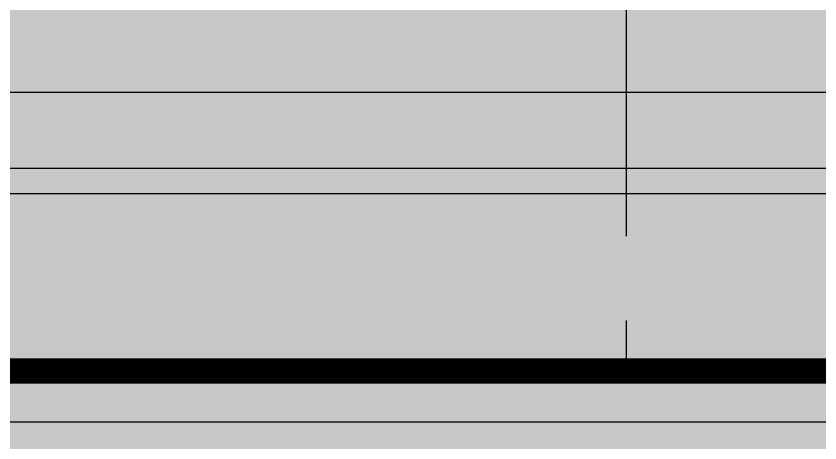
# Model space of a CAD drawing. Header units: metres. Extents: x 5916 to 6101, y 1788 to 1857.
# Drawn here: x 5999.5 to 6000.45, y 1792.207 to 1792.712 of the extents above; entities that cross this region are included whole.
import ezdxf

# ---------------------------------------------------------------- set-up
doc = ezdxf.new("R2010")
doc.units = ezdxf.units.M
doc.header["$LTSCALE"] = 0.02
doc.linetypes.add('CENTER2', pattern=[28.575, 19.05, -3.175, 3.175, -3.175])
for name, color, linetype in [('A - Ejes', 7, 'CENTER2'), ('A-Cotas', 7, 'Continuous'), ('A-Puertas', 7, 'Continuous')]:
    doc.layers.add(name, color=color, linetype=linetype)
doc.layers.add('A-FACIA', color=12, linetype='Continuous', lineweight=50)
doc.layers.add('A-PAREDES FRONTALES', color=7, linetype='Continuous', lineweight=30)

msp = doc.modelspace()

# ---------------------------------------------------------------- hatches: boundary and pattern name
at = {"layer": 'A-Cotas', "true_color": 0xf57a00}
h = msp.add_hatch(color=30, dxfattribs=at)
h.dxf.hatch_style = 1
h.paths.add_polyline_path([(6004.0569, 1792.53216), (5998.18694, 1792.53216), (5998.18694, 1792.50216), (6004.0569, 1792.50216)])
h = msp.add_hatch(color=30, dxfattribs=at)
h.dxf.hatch_style = 1
h.paths.add_polyline_path([(6005.1761, 1792.23216), (5994.1277, 1792.23216), (5994.1277, 1792.18216), (6005.1761, 1792.18216)])
at = {"layer": 'A-Puertas'}
h = msp.add_hatch(color=8, dxfattribs=at)
h.dxf.hatch_style = 1
h.paths.add_polyline_path([(6004.0569, 1792.77216), (5998.18694, 1792.77216), (5998.18694, 1792.62216), (6004.0569, 1792.62216)])
h = msp.add_hatch(color=9, dxfattribs=at)
h.dxf.hatch_style = 1
h.paths.add_polyline_path([(6003.9569, 1792.62216), (5998.18694, 1792.62216), (5998.18694, 1792.53216), (6003.9569, 1792.53216)])
h = msp.add_hatch(color=9, dxfattribs=at)
h.dxf.hatch_style = 1
h.paths.add_polyline_path([(6003.9569, 1792.50216), (5998.18694, 1792.50216), (5998.18694, 1792.29216), (6003.9569, 1792.29216)])
h = msp.add_hatch(color=15, dxfattribs=at)
h.dxf.hatch_style = 1
h.paths.add_polyline_path([(6005.1761, 1792.29216), (5994.1277, 1792.29216), (5994.1277, 1792.23216), (6005.1761, 1792.23216)])

# ---------------------------------------------------------------- linework, layer by layer
at = {"layer": 'A - Ejes'}
msp.add_lwpolyline([(6000.22084, 1796.23796), (6000.22084, 1792.29216)], dxfattribs=at)
at = {"layer": 'A-FACIA', "linetype": 'Continuous', "const_width": 0.03, "flags": 128}
msp.add_lwpolyline([(5994.1277, 1792.29216), (6005.1761, 1792.29216)], dxfattribs=at)
at = {"layer": 'A-PAREDES FRONTALES'}
for points in [[(5998.18694, 1792.62216), (6004.0569, 1792.62216)], [(5998.18694, 1792.53216), (6004.0569, 1792.53216)], [(5998.18694, 1792.50216), (6004.0569, 1792.50216)], [(5994.1277, 1792.23216), (6005.1761, 1792.23216)]]:
    msp.add_lwpolyline(points, dxfattribs=at)

doc.saveas('drawing.dxf')
